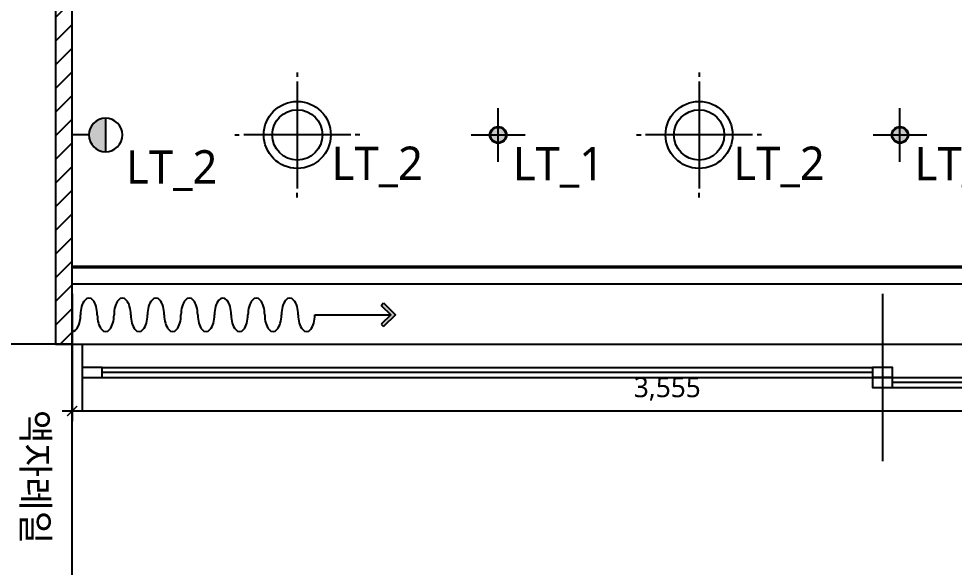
# Model space of a CAD drawing. Header units: millimetres. Extents: x 70151 to 230897, y 35202 to 113211.
# Drawn here: x 181118 to 183912, y 68498 to 70137 of the extents above; entities that cross this region are included whole.
import ezdxf

# ---------------------------------------------------------------- set-up
doc = ezdxf.new("R2010")
doc.units = ezdxf.units.MM
doc.header["$LTSCALE"] = 50
doc.linetypes.add('HID', pattern=[2.5, 1.5, -1])
for name, color, linetype in [('01. F-소품', 3, 'Continuous'), ('03-WAL NEW', 3, 'Continuous'), ('04-WIN', 4, 'Continuous'), ('06-LIGHT', 4, 'Continuous'), ('2-con', 2, 'Continuous'), ('3.기호.계단선', 30, 'Continuous'), ('CEIL-DOOR', 6, 'Continuous'), ('CEIL-LIGHT', 7, 'Continuous'), ('HAT', 8, 'Continuous'), ('RC-LIGHT', 7, 'Continuous'), ('U-LANP', 6, 'Continuous'), ('도면층4', 4, 'Continuous'), ('도면층5', 5, 'Continuous')]:
    doc.layers.add(name, color=color, linetype=linetype)
doc.styles.add('HY 울릉도 L', font='malgun.ttf')
doc.styles.add('코레일둥고', font='malgun.ttf')
doc.dimstyles.new('30', dxfattribs={"dimscale": 30, "dimtxt": 2, "dimasz": 1, "dimexe": 1, "dimexo": 1, "dimgap": 1, "dimtad": 1, "dimdec": 0, "dimrnd": 0.05, "dimdsep": 46, "dimlunit": 6, "dimtxsty": 'HY 울릉도 L', "dimblk": 'ARCHTICK', "dimcen": 2.5, "dimdle": 1, "dimclrd": 133, "dimclre": 133, "dimclrt": 30, "dimadec": 0, "dimazin": 0, "dimtfac": 1, "dimtdec": 0, "dimtix": 1, "dimtmove": 2, "dimatfit": 3, "dimldrblk": 'ARCHTICK', "dimfxl": 1, "dimlwd": -1, "dimlwe": -1, "dimarcsym": 0})

# ---------------------------------------------------------------- blocks, each defined once
blk = doc.blocks.new('cjvjf')
at = {"layer": '04-WIN'}
blk.add_lwpolyline([(155892.5, 64841.5), (159447.5, 64841.5), (159447.5, 64641.5), (155892.5, 64641.5)], close=True, dxfattribs=at)
at = {"layer": '2-con'}
blk.add_lwpolyline([(155892.5, 64841.5), (155692.5, 64841.5), (155692.5, 63701.5), (155892.5, 63701.5)], close=True, dxfattribs=at)
at = {"layer": '도면층4'}
for p, q in [((158312.5, 64991.5), (158312.5, 64491.5)), ((155922.5, 64841.5), (155922.5, 64641.5)), ((158282.5, 64756.5), (155982.5, 64756.5)), ((159357.5, 64726.5), (158342.5, 64726.5))]:
    blk.add_line(p, q, dxfattribs=at)
for points in [[(155982.5, 64741.5), (155982.5, 64771.5), (155922.5, 64771.5), (155922.5, 64741.5)], [(158342.5, 64741.5), (158342.5, 64771.5), (158282.5, 64771.5), (158282.5, 64741.5)], [(158342.5, 64711.5), (158342.5, 64741.5), (158282.5, 64741.5), (158282.5, 64711.5)]]:
    blk.add_lwpolyline(points, close=True, dxfattribs=at)
at = {"layer": '도면층5'}
for p, q in [((155982.5, 64771.5), (158282.5, 64771.5)), ((155982.5, 64741.5), (158282.5, 64741.5)), ((158342.5, 64741.5), (159357.5, 64741.5)), ((158342.5, 64711.5), (159357.5, 64711.5))]:
    blk.add_line(p, q, dxfattribs=at)
blk = doc.blocks.new('cjscjdeh')
at = {"layer": 'HAT'}
h = blk.add_hatch(dxfattribs=at)
h.set_pattern_fill('_USER', color=8, scale=50, angle=45, pattern_type=0)
h.set_pattern_definition([(45, (-2554.9, -929.563), (-35.355339, 35.355339), [])])
h.paths.add_polyline_path([(153149.5, 69239.9), (153099.5, 69239.9), (153099.5, 68169.9), (153149.5, 68169.9)])
at = {"layer": '03-WAL NEW'}
blk.add_lwpolyline([(153149.5, 69239.9), (153099.5, 69239.9), (153099.5, 68169.9), (153149.5, 68169.9)], close=True, dxfattribs=at)
blk.add_blockref('cjvjf', (-2743, 3328.4))
blk = doc.blocks.new('FFSFDF')
at = {"layer": '01. F-소품'}
blk.add_hatch(color=8, dxfattribs=at).paths.add_polyline_path([(1567672.9, 1746751.1), (1567679.9, 1746744.1), (1567715.3, 1746779.4), (1567679.9, 1746814.8), (1567672.9, 1746807.7), (1567701.2, 1746779.4)])
at = {"layer": '01. F-소품', "color": 8}
for p, q in [((1567672.9, 1746807.7), (1567679.9, 1746814.8)), ((1567474.8, 1746779.4), (1567701.2, 1746779.4)), ((1567672.9, 1746751.1), (1567679.9, 1746744.1))]:
    blk.add_line(p, q, dxfattribs=at)
for points in [[(1567679.9, 1746814.8), (1567715.3, 1746779.4), (1567679.9, 1746744.1)], [(1567672.9, 1746807.7), (1567701.2, 1746779.4), (1567672.9, 1746751.1)]]:
    blk.add_lwpolyline(points, dxfattribs=at)
for centre, start_param, end_param in [((1566799.8, 1746779.4), 1.570796, 4.712389), ((1566899.8, 1746779.4), 1.570796, 4.712389), ((1566999.8, 1746779.4), 1.570796, 4.712389), ((1567099.8, 1746779.4), 1.570796, 4.712389), ((1567199.8, 1746779.4), 1.570796, 4.712389), ((1567299.8, 1746779.4), 1.570796, 4.712389), ((1567399.8, 1746779.4), 1.570796, 4.712389), ((1566749.8, 1746779.4), 6.283185, 7.853982), ((1566849.8, 1746779.4), 4.712389, 7.853982), ((1566949.8, 1746779.4), 4.712389, 7.853982), ((1567049.8, 1746779.4), 4.712389, 7.853982), ((1567149.8, 1746779.4), 4.712389, 7.853982), ((1567249.8, 1746779.4), 4.712389, 7.853982), ((1567349.8, 1746779.4), 4.712389, 7.853982), ((1567449.8, 1746779.4), 4.712389, 7.853982)]:
    blk.add_ellipse(centre, major_axis=(0, -50), ratio=0.5, start_param=start_param, end_param=end_param, dxfattribs=at)
blk = doc.blocks.new('1')
at = {"linetype": 'Continuous'}
h = blk.add_hatch(color=4, dxfattribs=at)
h.dxf.hatch_style = 1
edge = h.paths.add_edge_path()
edge.add_arc((11539653.5, -14273503.8), 37.5, 0, 360)
at = {"color": 1, "linetype": 'Continuous'}
for p, q in [((11539653.5, -14273637.1), (11539653.5, -14273370.5)), ((11539520.2, -14273503.8), (11539786.8, -14273503.8))]:
    blk.add_line(p, q, dxfattribs=at)
at = {"color": 4, "linetype": 'Continuous'}
for radius in [41.5, 37.5]:
    blk.add_circle((11539653.5, -14273503.8), radius, dxfattribs=at)
blk = doc.blocks.new('BRACKET')
at = {"layer": 'CEIL-LIGHT'}
blk.add_hatch(color=256, dxfattribs=at).paths.add_polyline_path([(-200, -100, 0.414214), (-100, 0, 0.414214), (-200, 100)])
for p, q in [((-200, 100), (-200, -100)), ((0, -100), (0, 100)), ((-100, 0), (0, 0))]:
    blk.add_line(p, q, dxfattribs=at)
blk.add_circle((-200, 0), 100, dxfattribs=at)
blk = doc.blocks.new('A$C0A436DC7')
at = {"layer": 'CEIL-DOOR', "xscale": -1, "rotation": 180}
blk.add_blockref('BRACKET', (300, 100), dxfattribs=at)
blk = doc.blocks.new('A$C08B77260')
at = {"layer": 'HAT', "color": 1}
for p, q in [((186.7, 373.3), (186.7, 360)), ((186.7, 346.7), (186.7, 26.7)), ((0, 186.7), (13.3, 186.7)), ((346.7, 186.7), (26.7, 186.7)), ((373.3, 186.7), (360, 186.7)), ((186.7, 0), (186.7, 13.3))]:
    blk.add_line(p, q, dxfattribs=at)
at = {"layer": 'U-LANP', "color": 4}
blk.add_circle((186.7, 186.7), 100, dxfattribs=at)
at = {"layer": 'U-LANP', "color": 8}
blk.add_circle((186.7, 186.7), 75, dxfattribs=at)
blk = doc.blocks.new('_ArchTick')
at = {"color": 0, "linetype": 'ByBlock', "const_width": 0.15}
blk.add_lwpolyline([(-0.5, -0.5), (0.5, 0.5)], dxfattribs=at)
blk = doc.blocks.new('*D472')
at = {"layer": 'Defpoints', "color": 0, "transparency": 16777216}
for p in [(181277.4, 69344.4), (184832.4, 69344.4), (181277.4, 68964.4)]:
    blk.add_point(p, dxfattribs=at)
at = {"layer": 'HAT', "color": 133, "transparency": 16777216}
for p, q in [((181277.4, 69314.4), (181277.4, 68934.4)), ((184832.4, 69314.4), (184832.4, 68934.4)), ((184862.4, 68964.4), (181247.4, 68964.4))]:
    blk.add_line(p, q, dxfattribs=at)
at = {"layer": 'HAT', "color": 133, "transparency": 16777216, "xscale": 30, "yscale": 30, "zscale": 30, "rotation": 180}
blk.add_blockref('_ArchTick', (181277.4, 68964.4), dxfattribs=at)
at = {"layer": 'HAT', "color": 133, "transparency": 16777216, "xscale": 30, "yscale": 30, "zscale": 30}
blk.add_blockref('_ArchTick', (184832.4, 68964.4), dxfattribs=at)
at = {"layer": 'HAT', "color": 30, "transparency": 16777216, "insert": (183054.9, 69030.4), "char_height": 60, "attachment_point": 5, "style": 'HY 울릉도 L'}
blk.add_mtext('3,555', dxfattribs=at)

msp = doc.modelspace()

# ---------------------------------------------------------------- linework, layer by layer
at = {"layer": '06-LIGHT', "color": 10, "linetype": 'HID', "const_width": 10}
msp.add_lwpolyline([(181277.4, 69394.4), (184824.6, 69394.4)], dxfattribs=at)
at = {"layer": 'RC-LIGHT'}
msp.add_lwpolyline([(181277.4, 69344.4), (184832.4, 69344.4)], dxfattribs=at)

# ---------------------------------------------------------------- block references
for name, p in [('cjscjdeh', (28127.9, 994.6)), ('A$C08B77260', (181763.2, 69602.8)), ('A$C08B77260', (182963.2, 69602.8))]:
    msp.add_blockref(name, p)
at = {"xscale": 0.5, "yscale": 0.5, "zscale": 0.5, "rotation": 180}
msp.add_blockref('A$C0A436DC7', (181427.4, 69839.4), dxfattribs=at)
at = {"color": 0}
msp.add_blockref('FFSFDF', (-1385472.3, -1677527.5), dxfattribs=at)
at = {"layer": 'RC-LIGHT', "xscale": 0.6024096385271789, "yscale": 0.6024096385271789, "zscale": 0.6024096385271789}
for p in [(-6769048.6, 8668285.7), (-6767848.6, 8668285.7)]:
    msp.add_blockref('1', p, dxfattribs=at)

# ---------------------------------------------------------------- texts
at = {"layer": '3.기호.계단선', "linetype": 'HID', "style": '코레일둥고'}
for s, p in [('LT_2', (181438.3, 69643.9)), ('LT_2', (182052.2, 69654.7)), ('LT_1', (182593.5, 69653.8)), ('LT_2', (183252.2, 69654.7)), ('LT_1', (183793.5, 69653.8))]:
    msp.add_text(s, height=100, dxfattribs=at).set_placement(p)
at = {"layer": '3.기호.계단선', "color": 1, "style": '코레일둥고'}
msp.add_text('액자레일', height=80, rotation=270, dxfattribs=at).set_placement((181127.8, 68967.8))

# ---------------------------------------------------------------- dimensions: what is measured, and where the dimension line sits
at = {"layer": 'HAT'}
dim = msp.add_linear_dim(base=(181277.4, 68964.4), p1=(184832.4, 69344.4), p2=(181277.4, 69344.4), dimstyle='30', override={"dimfxl": 1.25, "dimarcsym": 2}, dxfattribs=at)
dim.commit()
dim.dimension.update_dxf_attribs({"geometry": '*D472', "text_midpoint": (183054.9, 69030.4)})

doc.saveas('drawing.dxf')
